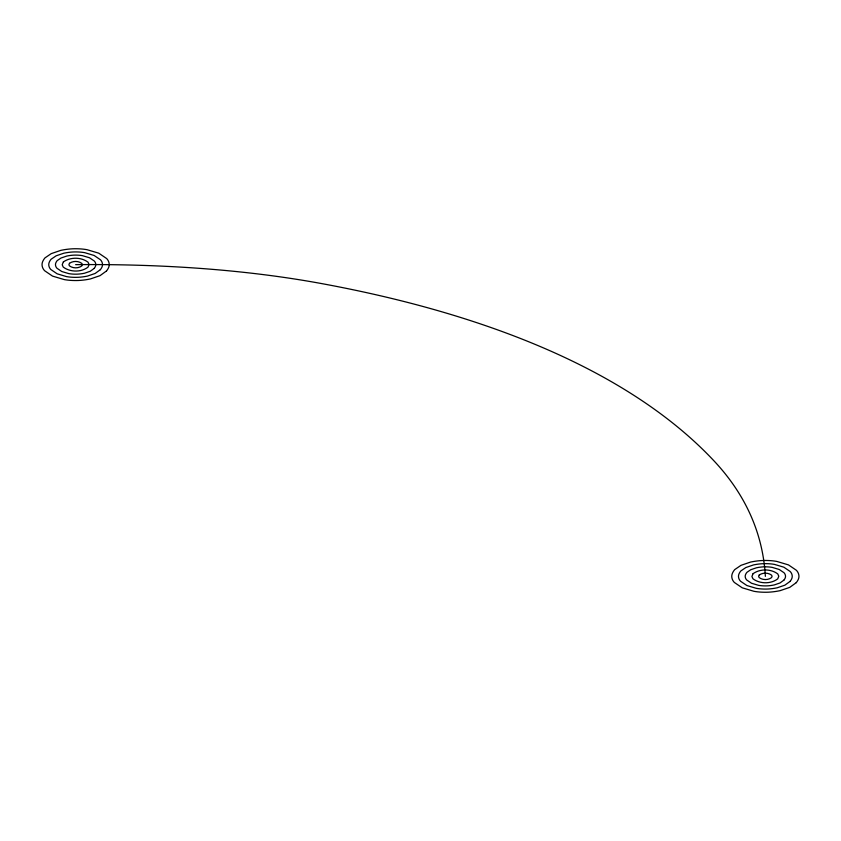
<?xml version="1.0" encoding="UTF-8"?>
<svg xmlns="http://www.w3.org/2000/svg" width="841" height="841" viewBox="0 0 841 841"><rect width="100%" height="100%" fill="white"/><g stroke="black" fill="none" stroke-linecap="round" stroke-linejoin="round"><path stroke-width="1.26" d="M75.637 264.642A1107.513 436.29 -16 0 1 322.166 283.68A1673.148 659.123 -16 0 1 713.82 460.689A1107.513 436.29 -16 0 1 765.363 576.358M63.348 261.95L62.202 264.768L63.233 267.081C70.139 272.284 81.083 272.442 87.99 267.165L89.072 264.516L88.042 262.203C81.135 256.978 70.381 256.947 63.348 261.95M69.498 263.296L68.92 264.705L69.435 265.861C72.894 268.468 78.36 268.542 81.819 265.903L82.355 264.579L81.84 263.422C78.392 260.805 73.009 260.794 69.498 263.296M753.073 573.678L751.928 576.484L752.958 578.797C759.865 584.001 770.808 584.159 777.715 578.881L778.798 576.232L777.767 573.919C770.861 568.695 760.106 568.663 753.073 573.678M759.223 575.013L758.645 576.421L759.16 577.578C762.619 580.185 768.085 580.258 771.533 577.62L772.08 576.295L771.565 575.139C768.117 572.521 762.734 572.511 759.223 575.013M94.16 268.426L90.271 271.254L84.478 273.23A21.214 8.357 -16 0 1 76.174 274.177A33.23 13.088 -16 0 1 68.783 273.609L61.771 271.517L57.03 268.3A33.23 13.088 -16 0 1 55.485 264.82A22.528 8.873 -16 0 1 57.209 260.615L61.004 258.029L66.796 256.053A21.214 8.357 -16 0 1 75.101 255.107A33.23 13.088 -16 0 1 82.492 255.675L89.503 257.767L94.245 260.983A33.23 13.088 -16 0 1 95.79 264.452A21.214 8.357 -16 0 1 94.16 268.426M100.342 269.688L95.149 273.462L87.422 276.09A28.289 11.143 -16 0 1 76.352 277.351A44.3 17.451 -16 0 1 66.492 276.594L57.146 273.809L50.828 269.509A44.3 17.451 -16 0 1 48.767 264.883A30.034 11.837 -16 0 1 51.07 259.27L56.126 255.822L63.853 253.194A28.289 11.143 -16 0 1 74.923 251.922A44.3 17.451 -16 0 1 84.783 252.689L94.129 255.475L100.447 259.764A44.3 17.451 -16 0 1 102.507 264.4A28.289 11.143 -16 0 1 100.342 269.688M106.513 270.949L100.026 275.659L90.365 278.949A35.354 13.929 -16 0 1 76.531 280.537A55.38 21.813 -16 0 1 64.21 279.58L52.52 276.1L44.626 270.728A55.38 21.813 -16 0 1 42.05 264.947A37.54 14.791 -16 0 1 44.93 257.924L51.248 253.625L60.909 250.334A35.354 13.929 -16 0 1 74.744 248.747A55.38 21.813 -16 0 1 87.065 249.703L98.754 253.183L106.649 258.544A55.38 21.813 -16 0 1 109.225 264.337A35.354 13.929 -16 0 1 106.513 270.949M783.886 580.143L779.996 582.971L774.204 584.947A21.214 8.357 -16 0 1 765.899 585.893A33.23 13.088 -16 0 1 758.508 585.325L751.497 583.233L746.755 580.017A33.23 13.088 -16 0 1 745.21 576.548A22.528 8.873 -16 0 1 746.934 572.332L750.729 569.746L756.522 567.77A21.214 8.357 -16 0 1 764.826 566.823A33.23 13.088 -16 0 1 772.217 567.391L779.229 569.483L783.97 572.7A33.23 13.088 -16 0 1 785.515 576.18A21.214 8.357 -16 0 1 783.886 580.143M790.067 581.404L784.874 585.178L777.147 587.806A28.289 11.143 -16 0 1 766.077 589.078A44.3 17.451 -16 0 1 756.217 588.311L746.871 585.525L740.553 581.236A44.3 17.451 -16 0 1 738.493 576.6A30.034 11.837 -16 0 1 740.795 570.986L745.851 567.538L753.578 564.91A28.289 11.143 -16 0 1 764.648 563.649A44.3 17.451 -16 0 1 774.508 564.406L783.854 567.191L790.172 571.491A44.3 17.451 -16 0 1 792.233 576.117A28.289 11.143 -16 0 1 790.067 581.404M796.238 582.666L789.752 587.375L780.091 590.666A35.354 13.929 -16 0 1 766.256 592.253A55.38 21.813 -16 0 1 753.935 591.297L742.246 587.817L734.351 582.456A55.38 21.813 -16 0 1 731.775 576.663A37.54 14.791 -16 0 1 734.656 569.651L740.974 565.341L750.635 562.051A35.354 13.929 -16 0 1 764.469 560.463A55.38 21.813 -16 0 1 776.79 561.42L788.48 564.9L796.374 570.272A55.38 21.813 -16 0 1 798.95 576.053A35.354 13.929 -16 0 1 796.238 582.666"/></g></svg>
